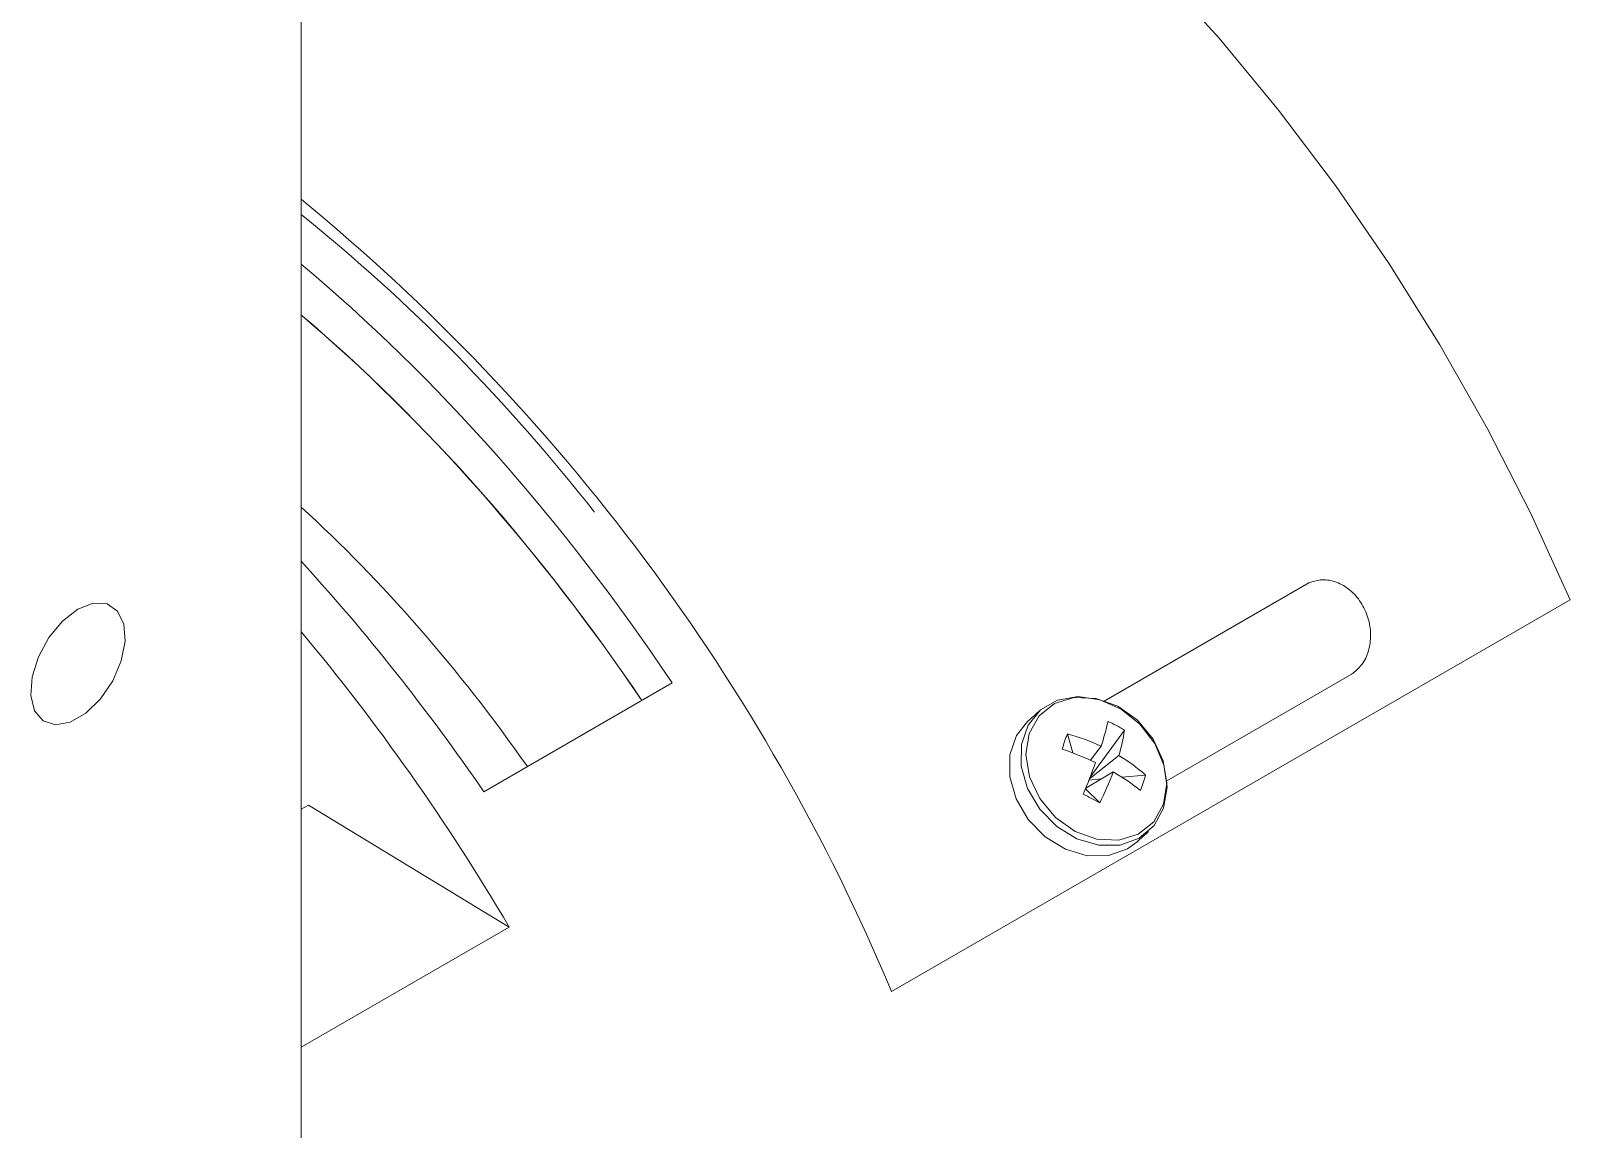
# Model space of a CAD drawing. Extents: x 12.1 to 108.7, y 1 to 80.4.
# Drawn here: x 22.332 to 25.38, y 10.166 to 12.341 of the extents above; entities that cross this region are included whole.
import ezdxf

# ---------------------------------------------------------------- set-up
doc = ezdxf.new("R2010")
doc.units = 0
doc.header["$MEASUREMENT"] = 0
doc.linetypes.add('SLD-Solid', pattern=[0])
doc.layers.get('0').update_dxf_attribs({"linetype": 'CONTINUOUS'})

msp = doc.modelspace()

# ---------------------------------------------------------------- linework, layer by layer
at = {"color": 7, "linetype": 'SLD-Solid', "lineweight": 15}
for p, q in [((22.8678, 13.9712), (22.8669, 7.6068)), ((22.8701, 11.776), (22.8685, 11.7769)), ((24.8628, 11.2479), (24.4573, 11.0138)), ((25.38, 11.2145), (24.0365, 10.4389)), ((24.5814, 10.8557), (24.9498, 11.0684)), ((24.9471, 11.0679), (24.9498, 11.0684)), ((23.6019, 11.0498), (23.229, 10.8345)), ((24.3845, 10.949), (24.3951, 10.9112)), ((24.4976, 10.9565), (24.4294, 10.8631)), ((24.4513, 10.9245), (24.4303, 10.8966)), ((24.4281, 10.8596), (24.4863, 10.9061)), ((24.4752, 10.8735), (24.4209, 10.8417)), ((24.4517, 10.8597), (24.4273, 10.8576)), ((24.5393, 10.8675), (24.4921, 10.8633)), ((24.4486, 10.8124), (24.4203, 10.8404)), ((22.8674, 10.7996), (22.8821, 10.8081)), ((22.8821, 10.8081), (23.2795, 10.5666)), ((22.8673, 10.3286), (23.2795, 10.5666)), ((24.0358, 10.4388), (24.0365, 10.4389))]:
    msp.add_line(p, q, dxfattribs=at)
at = {"color": 7, "linetype": 'SLD-Solid', "lineweight": 15, "flags": 128}
for points in [[(25.38, 11.2145), (25.3018, 11.3854), (25.2157, 11.5538), (25.1222, 11.7187), (25.0218, 11.8793), (24.915, 12.0346), (24.8025, 12.1837), (24.6848, 12.3259), (24.5627, 12.4603), (24.4368, 12.5862), (24.3078, 12.7028), (24.1765, 12.8097), (24.0435, 12.906), (23.9096, 12.9914), (23.7755, 13.0653), (23.6421, 13.1273), (23.51, 13.1771), (23.38, 13.2144), (23.2528, 13.2389), (23.1291, 13.2507), (23.0096, 13.2495), (22.8949, 13.2354), (22.8677, 13.23)], [(22.4255, 11.1957), (22.3951, 11.1723), (22.368, 11.1396), (22.3471, 11.1014), (22.3347, 11.0616), (22.3321, 11.0246), (22.3397, 10.9945), (22.3566, 10.9744), (22.3809, 10.9666), (22.4101, 10.9718), (22.4409, 10.9896), (22.4701, 11.018), (22.4944, 11.054), (22.5113, 11.0935), (22.5189, 11.1324), (22.5163, 11.1664), (22.504, 11.1919), (22.4831, 11.2061), (22.4559, 11.2074), (22.4255, 11.1957)], [(24.5751, 10.802), (24.5819, 10.8432), (24.5757, 10.8872), (24.5573, 10.9301), (24.5281, 10.9681), (24.4908, 10.9978), (24.4487, 11.0166), (24.4056, 11.0228), (24.3652, 11.0159), (24.3312, 10.9964), (24.3066, 10.9661), (24.2935, 10.9278), (24.2932, 10.8847), (24.3056, 10.8407), (24.3297, 10.7998), (24.3633, 10.7656), (24.4034, 10.7411), (24.4465, 10.7284), (24.4888, 10.7288), (24.5264, 10.7422), (24.556, 10.7673), (24.5751, 10.802)], [(24.5751, 10.8096), (24.5816, 10.8513), (24.5744, 10.8958), (24.5543, 10.9387), (24.5232, 10.9758), (24.4842, 11.0035), (24.441, 11.0191), (24.3979, 11.021), (24.3592, 11.0092), (24.3285, 10.9846), (24.309, 10.9498), (24.3025, 10.9081), (24.3096, 10.8636), (24.3298, 10.8207), (24.3608, 10.7836), (24.3999, 10.7559), (24.4431, 10.7403), (24.4861, 10.7383), (24.5249, 10.7502), (24.5555, 10.7748), (24.5751, 10.8096)], [(24.3057, 10.9733), (24.2839, 10.9455), (24.2708, 10.9071), (24.2705, 10.864), (24.2829, 10.8201), (24.307, 10.7792), (24.3406, 10.7449), (24.3807, 10.7204), (24.4238, 10.7078), (24.4661, 10.7082), (24.5037, 10.7215), (24.5225, 10.7352)]]:
    msp.add_lwpolyline(points, dxfattribs=at)
at = {"color": 7, "linetype": 'SLD-Solid', "lineweight": 15}
for centre, radius, start, end in [((20.2883, 8.8647), 4.0654, 22.7828, 50.6218), ((20.5899, 9.1535), 3.6278, 38.0137, 51.1087), ((23.9094, 11.1006), 0.5698, 342.0031, 347.1361), ((24.3668, 10.7479), 0.2461, 57.9141, 66.5223), ((24.8201, 10.7838), 0.4659, 159.2256, 163.1789), ((24.2705, 10.5353), 0.4291, 65.0827, 74.5956), ((24.1814, 11.0008), 0.3192, 342.7393, 352.0182), ((24.1969, 10.384), 0.5633, 64.4003, 71.6537), ((23.2287, 11.33), 1.2883, 337.1468, 340.1232), ((24.3163, 10.6169), 0.3354, 48.3317, 59.5469), ((23.8322, 11.1178), 0.6878, 333.6437, 339.2001), ((24.2637, 10.504), 0.4258, 51.4678, 60.2112), ((24.3303, 10.9217), 0.2159, 336.9331, 345.4713), ((25.605, 13.0472), 2.5162, 241.7976, 242.6388)]:
    msp.add_arc(centre, radius, start, end, dxfattribs=at)
for centre, major_axis, ratio, start_param, end_param in [((22.491, 10.035), (-1.2756, 2.2484), 0.572321, 4.842111, 5.292798), ((22.491, 10.035), (-1.2161, 2.1436), 0.572321, 4.848279, 5.281828), ((22.491, 10.035), (-1.2164, 2.144), 0.572321, 4.848252, 5.280924), ((22.491, 10.035), (-0.9931, 1.7504), 0.572321, 4.878071, 5.231977), ((22.0984, 9.8084), (-1.3095, 2.2289), 0.582398, 4.833383, 5.063202), ((22.0313, 9.7697), (-1.2756, 2.2484), 0.572321, 4.742265, 5.022542)]:
    msp.add_ellipse(centre, major_axis=major_axis, ratio=ratio, start_param=start_param, end_param=end_param, dxfattribs=at)
msp.add_open_spline([(24.9498, 11.0684), (24.9568, 11.0747), (24.971, 11.0874), (24.983, 11.1167), (24.9863, 11.1496), (24.9798, 11.1833), (24.9643, 11.2137), (24.9414, 11.2376), (24.9139, 11.252), (24.8862, 11.2558), (24.8701, 11.2504), (24.8628, 11.2479)], degree=3, knots=[0, 0, 0, 0, 0.1128114, 0.2256226, 0.3384408, 0.4513328, 0.5644406, 0.6778789, 0.791529, 0.9049818, 1, 1, 1, 1], dxfattribs=at)
for points in [[(24.3284, 10.9939), (24.3057, 10.9733)], [(24.5225, 10.7352), (24.5452, 10.7558)]]:
    msp.add_open_spline(points, degree=1, dxfattribs=at)

doc.saveas('drawing.dxf')
